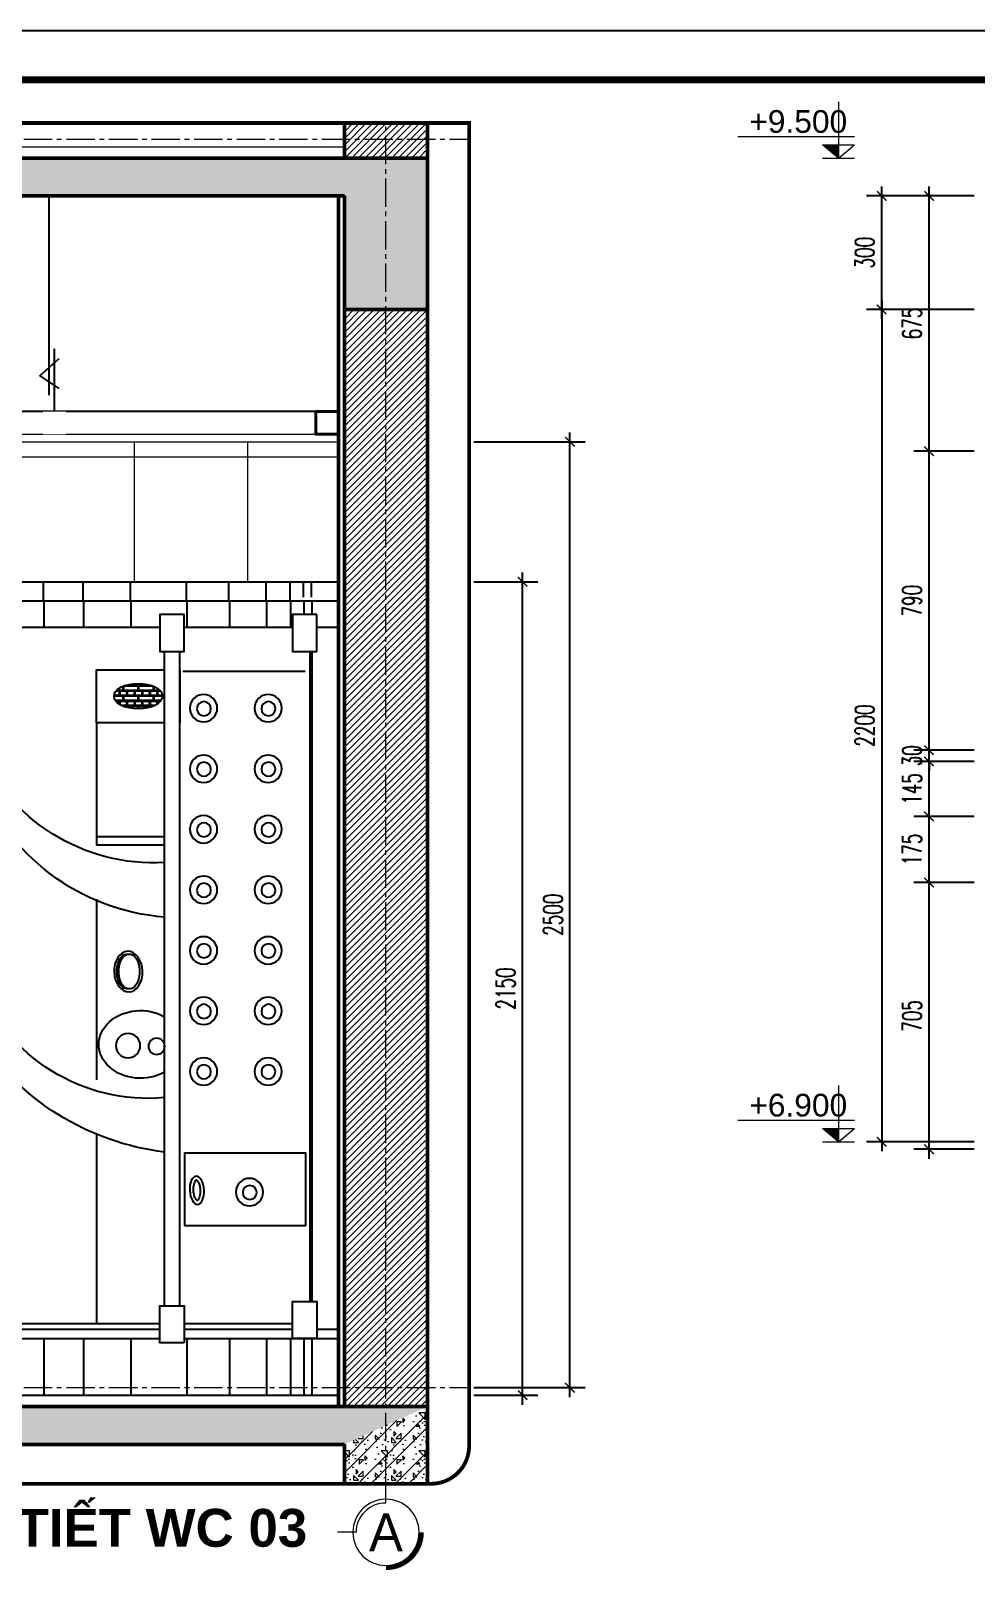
# Model space of a CAD drawing. Header units: millimetres. Extents: x -229618 to 2906, y -178063 to 96806.
# Drawn here: x -113003 to -110505, y -53072 to -49001 of the extents above; entities that cross this region are included whole.
import ezdxf
from ezdxf.enums import TextEntityAlignment as Align

# ---------------------------------------------------------------- set-up
doc = ezdxf.new("R2010")
doc.units = ezdxf.units.MM
doc.header["$LTSCALE"] = 200
doc.header["$MEASUREMENT"] = 0
doc.set_wipeout_variables(frame=1)
doc.header["$PDMODE"] = 3
doc.header["$PDSIZE"] = 50
doc.linetypes.add('CENTER2', pattern=[1.125, 0.75, -0.125, 0.125, -0.125])
doc.linetypes.add('DASHED2', pattern=[0.375, 0.25, -0.125])
doc.layers.get('0').update_dxf_attribs({"color": 95, "linetype": 'CONTINUOUS'})
doc.layers.get('DEFPOINTS').update_dxf_attribs({"linetype": 'CONTINUOUS'})
for name, color, linetype, lineweight in [('A-Wall', 1, 'CONTINUOUS', 50), ('cat', 1, 'CONTINUOUS', 40), ('hatch', 250, 'CONTINUOUS', 5), ('khuat', 8, 'DASHED2', 15), ('nho', 252, 'CONTINUOUS', 15), ('thay', 7, 'CONTINUOUS', 18), ('tim', 18, 'CENTER2', 9)]:
    doc.layers.add(name, color=color, linetype=linetype, lineweight=lineweight)
for name, color, linetype in [('DIM', 251, 'CONTINUOUS'), ('KHUNGTEN', 7, 'CONTINUOUS'), ('Net manh', 251, 'CONTINUOUS'), ('NOITHAT', 99, 'CONTINUOUS'), ('TEXT', 33, 'CONTINUOUS')]:
    doc.layers.add(name, color=color, linetype=linetype)
doc.layers.add('in', color=203, linetype='CONTINUOUS', lineweight=5, plot=False)
doc.styles.add('Aria H B iso', font='Vharialb_0.ttf')
doc.styles.add('Aria H iso', font='Vharial_0.ttf')
doc.styles.add('Arial N  iso', font='vnarialn_0.ttf')
doc.styles.add('dam', font='Vhavanb_0.ttf', dxfattribs={"width": 0.9, "height": 450})
doc.styles.add('Scale', font='vnsimli.shx', dxfattribs={"width": 0.65, "bigfont": 'bigfont.shx'})
doc.dimstyles.new('Scale', dxfattribs={"dimscale": 75, "dimtxt": 2, "dimasz": 1, "dimexe": 1.6, "dimexo": 0, "dimgap": 0.8, "dimtad": 1, "dimdec": 0, "dimzin": 0, "dimdsep": 46, "dimtxsty": 'Scale', "dimblk": 'ARCHTICK', "dimcen": 0.1, "dimdle": 1, "dimclrd": 256, "dimclre": 256, "dimclrt": 3, "dimadec": 0, "dimazin": 0, "dimtfac": 1, "dimtdec": 0, "dimtix": 1, "dimtmove": 2, "dimatfit": 3, "dimldrblk": 'ARCHTICK', "dimfxl": 0, "dimtolj": 1, "dimtzin": 0, "dimarcsym": 0})
pattern_1 = [(0, (83.29, 12.83), (0, 100), [0, -100]), (0, (12.65, 56.06), (0, 100), [0, -100]), (0, (15.78, 38.46), (0, 100), [0, -100]), (0, (51, 46.67), (0, 100), [0, -100]), (0, (32.02, 75.43), (0, 100), [0, -100]), (0, (26.93, 62.72), (0, 100), [0, -100]), (0, (35.94, 84.04), (0, 100), [0, -100]), (0, (22.04, 92.45), (0, 100), [0, -100]), (0, (41.22, 70.54), (0, 100), [0, -100]), (0, (9.13, 70.93), (0, 100), [0, -100]), (0, (73.12, 71.32), (0, 100), [0, -100]), (0, (87.6, 74.06), (0, 100), [0, -100]), (0, (80.16, 63.89), (0, 100), [0, -100]), (0, (82.32, 50.2), (0, 100), [0, -100]), (0, (56.29, 62.13), (0, 100), [0, -100]), (0, (55.51, 34.55), (0, 100), [0, -100]), (0, (55.51, 25.94), (0, 100), [0, -100]), (0, (8.15, 23.98), (0, 100), [0, -100]), (0, (47.68, 35.72), (0, 100), [0, -100]), (0, (48.07, 2.46), (0, 100), [0, -100]), (0, (37.31, 23.79), (0, 100), [0, -100]), (0, (38.09, 14), (0, 100), [0, -100]), (0, (25.17, 6.77), (0, 100), [0, -100]), (0, (31.83, 20.07), (0, 100), [0, -100]), (0, (27.13, 24.18), (0, 100), [0, -100]), (45, (79.99, 21.105), (0, 100.00003), [8, -133.4214]), (135, (85.65, 26.76), (-100.00003, 0), [8, -133.4214]), (270, (79.99, 32.42), (100, -2e-14), [11.3137, -88.6863]), (180, (76.52, 22.38), (-1e-14, -100), [12, -88]), (270, (64.52, 22.38), (100, -2e-14), [12, -88]), (45, (64.52, 10.38), (0, 100.00003), [16.9706, -124.4508]), (90, (39.51, 29.29), (-100, 6e-15), [16.8, -83.2]), (180, (39.51, 46.09), (-1e-14, -100), [16.8, -83.2]), (315, (22.714, 46.095), (100.00003, -2e-14), [23.7588, -117.6626]), (135, (25.28, 11.31), (-100.00003, 0), [7, -134.4214]), (225, (20.33, 16.26), (-1e-14, -100.00003), [7, -134.4214]), (0, (15.38, 11.31), (0, 100), [9.8995, -90.1005]), (0, (61.83, 78.92), (0, 100), [13.75, -86.25]), (90, (75.58, 78.92), (-100, 6e-15), [13.75, -86.25]), (225, (75.584, 92.67), (-1e-14, -100.00003), [19.4454, -121.9759]), (270, (50.27, 80.91), (100, -2e-14), [12.5, -87.5]), (0, (50.27, 68.41), (0, 100), [12.5, -87.5]), (135, (62.77, 68.41), (-100.00003, 0), [17.6777, -123.7437]), (45, (56.63, 84.76), (0, 100.00003), [8.5, -132.9214]), (135, (62.64, 90.77), (-100.00003, 0), [8.5, -132.9214]), (270, (56.63, 96.78), (100, -2e-14), [12.0208, -87.9792]), (135, (17.366, 77.56), (-100.00003, 0), [14.1421, -127.2792]), (0, (7.37, 77.56), (0, 100), [10, -90]), (270, (7.37, 87.56), (100, -2e-14), [10, -90]), (45, (0, 0), (-49.497475, 49.497475), []), (45, (35, 0), (-49.497475, 49.497475), [])]

# ---------------------------------------------------------------- blocks, each defined once
blk = doc.blocks.new('KhungA3')
at = {"layer": 'DEFPOINTS', "color": 8}
blk.add_lwpolyline([(-3.74, 3.81), (416.31, 3.81), (416.31, 300.81), (-3.74, 300.81)], close=True, dxfattribs=at)
at = {"layer": 'KHUNGTEN', "color": 4, "const_width": 0.724}
blk.add_lwpolyline([(7.54, 8.99), (411.13, 8.99), (411.13, 295.64), (7.54, 295.64)], close=True, dxfattribs=at)
blk = doc.blocks.new('BON TAM DUNG ROCA')
h = blk.add_hatch()
h.set_pattern_fill('AR-BRELM', color=250, scale=5, style=0)
h.set_pattern_definition([(0, (-3841.203, -12259.366), (0, 26.67), [38.125, -1.875]), (0, (-3841.203, -12248.116), (0, 26.67), [38.125, -1.875]), (0, (-3831.203, -12246.03), (0, 26.67), [18.125, -1.875]), (0, (-3831.203, -12234.78), (0, 26.67), [18.125, -1.875]), (90, (-3841.203, -12259.366), (-40, 2e-15), [11.25, -15.42]), (90, (-3843.08, -12259.366), (-40, 2e-15), [11.25, -15.42]), (90, (-3831.203, -12246.031), (-20, 1e-15), [11.25, -15.42]), (90, (-3833.078, -12246.031), (-20, 1e-15), [11.25, -15.42])])
edge = h.paths.add_edge_path()
edge.add_ellipse((42.1, 1847.8), major_axis=(64.7, 0), ratio=0.502943, start_angle=0, end_angle=360)
for p, q in [((487.5, 2150), (-487.5, 2150)), ((-487.5, 2100), (-487.5, 2150)), ((487.5, 2100), (487.5, 2150)), ((487.5, 2100), (-487.5, 2100)), ((-487.5, 0), (-487.5, 2100)), ((479.1, 2063.7), (479.1, 2100)), ((487.5, 2063.7), (496, 2063.7)), ((496, 1965.9), (496, 2063.7)), ((-429.8, 2030), (-487.5, 2030)), ((-79.5, 2030), (-365.2, 2030)), ((455, 2030), (-14.9, 2030)), ((-417.5, 247.7), (-417.5, 1965.9)), ((-412.5, 247.7), (-412.5, 1965.9)), ((-67.5, 236.7), (-67.5, 1965.9)), ((-27.5, 236.7), (-27.5, 1965.9)), ((467.5, 236.7), (467.5, 1965.9)), ((487.5, 0), (487.5, 1965.9)), ((487.5, 1965.9), (496, 1965.9)), ((-429.8, 175), (-487.5, 175)), ((-79.5, 175), (-365.2, 175)), ((455, 175), (-14.9, 175)), ((-79.5, 150), (-487.5, 150)), ((455, 150), (-14.9, 150)), ((487.5, 0), (-487.5, 0))]:
    blk.add_line(p, q)
at = {"color": 250}
for p, q in [((-415.7, 2109.6), (-415.7, 2146)), ((-394.6, 2109.6), (-394.6, 2146)), ((-359.5, 2100), (-359.5, 2146)), ((-296.2, 2100), (-296.2, 2146)), ((-197.7, 2100), (-197.7, 2146)), ((-85.2, 2100), (-85.2, 2146)), ((62.4, 2100), (62.4, 2146)), ((187.3, 2100), (187.3, 2146)), ((292.7, 2100), (292.7, 2146)), ((373.6, 2100), (373.6, 2146)), ((419.3, 2100), (419.3, 2146)), ((440.4, 2100), (440.4, 2146)), ((461.5, 2109.6), (461.5, 2146)), ((480.8, 2109.6), (480.8, 2146)), ((-417.5, 2063.7), (-417.5, 2100)), ((-396.4, 2063.7), (-396.4, 2100)), ((-361.2, 2030), (-361.2, 2100)), ((-298, 2030), (-298, 2100)), ((-199.5, 2030), (-199.5, 2100)), ((-87, 2030), (-87, 2100)), ((60.7, 2030), (60.7, 2100)), ((185.5, 2030), (185.5, 2100)), ((291, 2030), (291, 2100)), ((371.8, 2030), (371.8, 2100)), ((417.5, 2030), (417.5, 2100)), ((438.6, 2030), (438.6, 2100)), ((459.7, 2063.7), (459.7, 2100)), ((417.5, 1625.2), (417.5, 2030)), ((-399.4, 1912.5), (-75.4, 1912.5)), ((152.1, 1777.5), (152.1, 1455)), ((417.5, 998.4), (417.5, 1534.8)), ((152.1, 1310.8), (152.1, 833.9)), ((417.5, 190), (417.5, 883.5)), ((152.1, 689.7), (152.1, 190)), ((-79.5, 190), (-365.2, 190)), ((455, 190), (-14.9, 190)), ((-417.5, 0), (-417.5, 150)), ((-396.4, 0), (-396.4, 150)), ((-361.2, 0), (-361.2, 150)), ((-298, 0), (-298, 150)), ((-199.5, 0), (-199.5, 150)), ((-87, 0), (-87, 150)), ((60.7, 0), (60.7, 150)), ((185.5, 0), (185.5, 150)), ((291, 0), (291, 150)), ((371.8, 0), (371.8, 150)), ((417.5, 0), (417.5, 150)), ((438.6, 0), (438.6, 150)), ((459.7, 0), (459.7, 138.9)), ((479.1, 0), (479.1, 138.9))]:
    blk.add_line(p, q, dxfattribs=at)
for points in [[(-429.8, 2063.7), (-365.2, 2063.7), (-365.2, 1965.9), (-429.8, 1965.9)], [(-79.5, 2063.7), (-14.9, 2063.7), (-14.9, 1965.9), (-79.5, 1965.9)], [(-429.8, 150), (-365.2, 150), (-365.2, 247.7), (-429.8, 247.7)], [(-79.5, 138.9), (-14.9, 138.9), (-14.9, 236.7), (-79.5, 236.7)]]:
    blk.add_lwpolyline(points, close=True)
for points in [[(487.5, 1965.9), (455, 1965.9), (455, 2063.7), (487.5, 2063.7)], [(-67.5, 1917.5), (-67.9, 1917.5), (-67.9, 1777.5), (-67.5, 1777.5)], [(487.5, 236.7), (455, 236.7), (455, 138.9), (487.5, 138.9)]]:
    blk.add_lwpolyline(points)
for points in [[(-27.5, 1777.5), (152.1, 1777.5), (152.1, 1917.5), (-27.5, 1917.5)], [(-27.5, 1476), (152.1, 1476), (152.1, 1455), (-27.5, 1455)]]:
    blk.add_lwpolyline(points, dxfattribs=at)
blk.add_lwpolyline([(-399.9, 447.8), (-80.8, 447.8), (-80.8, 640.9), (-399.9, 640.9)], close=True, dxfattribs=at)
for centre, radius in [((-301.3, 1815.8), 36.2), ((-302, 1814.6), 18.6), ((-130.6, 1815.8), 36.2), ((-131.3, 1814.6), 18.6), ((-301.3, 1655.8), 36.2), ((-302, 1654.6), 18.6), ((-130.6, 1655.8), 36.2), ((-131.3, 1654.6), 18.6), ((-301.3, 1495.8), 36.2), ((-302, 1494.6), 18.6), ((-130.6, 1495.8), 36.2), ((-131.3, 1494.6), 18.6), ((-301.3, 1335.8), 36.2), ((-302, 1334.6), 18.6), ((-130.6, 1335.8), 36.2), ((-131.3, 1334.6), 18.6), ((-301.3, 1175.8), 36.2), ((-302, 1174.6), 18.6), ((-130.6, 1175.8), 36.2), ((-131.3, 1174.6), 18.6), ((-301.3, 1015.8), 36.2), ((-302, 1014.6), 18.6), ((-130.6, 1015.8), 36.2), ((-131.3, 1014.6), 18.6), ((-6.3, 922.1), 21.5), ((69.1, 923.9), 32.3), ((-301.3, 855.8), 36.2), ((-302, 854.6), 18.6), ((-130.6, 855.8), 36.2), ((-131.3, 854.6), 18.6), ((-251.9, 537), 36.2), ((-252.6, 535.8), 18.6)]:
    blk.add_circle(centre, radius, dxfattribs=at)
for centre, radius, start, end in [((0.6, 1914.5), 507.4, 266.8292, 336.9504), ((-71.7, 1837), 575, 274.4098, 339.67), ((16.6, 1267.7), 483, 264.7639, 339.0157), ((-112.2, 1330.4), 693, 277.0166, 326.763)]:
    blk.add_arc(centre, radius, start, end, dxfattribs=at)
for centre, major_axis, ratio in [((42.1, 1847.8), (64.7, 0), 0.502943), ((-112.8, 541.7), (-2, -37.3), 0.506167)]:
    blk.add_ellipse(centre, major_axis=major_axis, ratio=ratio, dxfattribs=at)
blk.add_ellipse((68.3, 1119.6), major_axis=(-2.1, -53.7), ratio=0.697562)
for centre, major_axis, ratio, start_param, end_param in [((65.4, 1120), (0, -46.1), 0.580077, 3.113668, 6.311109), ((66.9, 1120), (0, -46.1), 0.580077, 6.255261, 9.452702), ((72, 1120), (0, -46.1), 0.580077, 6.186034, 9.521929), ((35.9, 927.2), (110.5, 0), 0.809195, 4.101336, 8.465035)]:
    blk.add_ellipse(centre, major_axis=major_axis, ratio=ratio, start_param=start_param, end_param=end_param, dxfattribs=at)
for points, knots in [([(-111.3, 568.9), (-111.4, 568.9), (-111.5, 568.9), (-111.9, 568.7), (-112.1, 568.5), (-112.7, 568), (-113.1, 567.7), (-113.8, 567), (-114.2, 566.5), (-115.3, 565), (-116.1, 563.8), (-117.4, 561.1), (-118.1, 559.6), (-119.3, 556.1), (-119.8, 554.3), (-120.7, 550.4), (-121.1, 548.3), (-121.7, 543.3), (-121.8, 540.4), (-121.7, 534.5), (-121.4, 531.7), (-120.5, 526.4), (-119.9, 524), (-118.6, 520.5), (-118, 519.3), (-116.9, 517.2), (-116.3, 516.4), (-115.4, 515.3), (-115.1, 515), (-114.6, 514.6), (-114.4, 514.5), (-114.2, 514.4), (-114.2, 514.4), (-114.2, 514.4)], [3.322341, 3.322341, 3.322341, 3.322341, 3.440169, 3.440169, 3.557996, 3.557996, 3.675824, 3.675824, 3.793651, 3.793651, 3.991273, 3.991273, 4.188894, 4.188894, 4.386515, 4.386515, 4.584137, 4.584137, 4.858125, 4.858125, 5.132113, 5.132113, 5.406101, 5.406101, 5.598741, 5.598741, 5.791381, 5.791381, 5.934026, 5.934026, 6.076672, 6.076672, 6.102437, 6.102437, 6.102437, 6.102437]), ([(-114.2, 514.4), (-114.2, 514.4), (-114, 514.5), (-113.7, 514.7), (-113.4, 514.8), (-112.8, 515.3), (-112.5, 515.6), (-111.7, 516.4), (-111.3, 516.8), (-110.2, 518.3), (-109.5, 519.5), (-108.1, 522.2), (-107.5, 523.8), (-106.3, 527.2), (-105.7, 529), (-104.9, 532.9), (-104.5, 535), (-103.9, 540), (-103.8, 543), (-103.9, 548.8), (-104.2, 551.6), (-105.1, 556.9), (-105.7, 559.3), (-106.9, 562.8), (-107.5, 564), (-108.7, 566.1), (-109.3, 567), (-110.1, 568), (-110.5, 568.3), (-111, 568.8), (-111.2, 568.9), (-111.3, 568.9), (-111.3, 568.9), (-111.3, 568.9)], [0.180749, 0.180749, 0.180749, 0.180749, 0.298576, 0.298576, 0.416404, 0.416404, 0.534231, 0.534231, 0.652058, 0.652058, 0.84968, 0.84968, 1.047301, 1.047301, 1.244923, 1.244923, 1.442544, 1.442544, 1.716532, 1.716532, 1.99052, 1.99052, 2.264508, 2.264508, 2.457148, 2.457148, 2.649788, 2.649788, 2.792434, 2.792434, 2.93508, 2.93508, 2.960844, 2.960844, 2.960844, 2.960844])]:
    blk.add_open_spline(points, degree=3, knots=knots, dxfattribs=at)
blk = doc.blocks.new('A$C0DF06DEF')
blk.add_line((25.7, 40), (25.7, 150.8))
blk.add_lwpolyline([(33.2, 133), (0, 102.8), (33.2, 80.4)])
blk.add_wipeout([(45.7, 0), (5.7, 0), (5.7, 40), (45.7, 40)]).dxf.layer = 'cat'
blk = doc.blocks.new('_ArchTick')
at = {"color": 0, "linetype": 'ByBlock', "const_width": 0.15}
blk.add_lwpolyline([(-0.5, -0.5), (0.5, 0.5)], dxfattribs=at)
blk = doc.blocks.new('*D1219')
at = {"layer": 'DEFPOINTS', "color": 0}
for p in [(-111831.7, -50456.9), (-111703.2, -50456.9), (-111831.7, -52606.9)]:
    blk.add_point(p, dxfattribs=at)
at = {"layer": 'DIM', "lineweight": -2}
for p, q in [((-111703.2, -52631.9), (-111703.2, -50431.9)), ((-111831.7, -50456.9), (-111663.2, -50456.9)), ((-111831.7, -52606.9), (-111663.2, -52606.9))]:
    blk.add_line(p, q, dxfattribs=at)
at = {"layer": 'DIM', "lineweight": -2, "xscale": 25, "yscale": 25, "zscale": 25}
for p, rotation in [((-111703.2, -50456.9), 90), ((-111703.2, -52606.9), 270)]:
    blk.add_blockref('_ArchTick', p, dxfattribs=dict(at, rotation=rotation))
at = {"layer": 'DIM', "color": 3, "insert": (-111748.2, -51531.9), "char_height": 50, "attachment_point": 5, "rotation": 90, "style": 'Scale'}
blk.add_mtext('\\A1;2150', dxfattribs=at)
blk = doc.blocks.new('*D1220')
at = {"layer": 'DEFPOINTS', "color": 0}
for p in [(-111831.7, -50086.9), (-111578.2, -50086.9), (-111831.7, -52586.9)]:
    blk.add_point(p, dxfattribs=at)
at = {"layer": 'DIM', "lineweight": -2}
for p, q in [((-111578.2, -52611.9), (-111578.2, -50061.9)), ((-111831.7, -50086.9), (-111538.2, -50086.9)), ((-111831.7, -52586.9), (-111538.2, -52586.9))]:
    blk.add_line(p, q, dxfattribs=at)
at = {"layer": 'DIM', "lineweight": -2, "xscale": 25, "yscale": 25, "zscale": 25}
for p, rotation in [((-111578.2, -50086.9), 90), ((-111578.2, -52586.9), 270)]:
    blk.add_blockref('_ArchTick', p, dxfattribs=dict(at, rotation=rotation))
at = {"layer": 'DIM', "color": 3, "insert": (-111623.2, -51336.9), "char_height": 50, "attachment_point": 5, "rotation": 90, "style": 'Scale'}
blk.add_mtext('\\A1;2500', dxfattribs=at)
blk = doc.blocks.new('*D1250')
at = {"layer": 'DEFPOINTS', "color": 0}
for p in [(-110629.2, -51251.9), (-110510, -51251.9), (-110510, -51956.9)]:
    blk.add_point(p, dxfattribs=at)
at = {"layer": 'DIM', "lineweight": -2}
for p, q in [((-110510, -51251.9), (-110669.2, -51251.9)), ((-110629.2, -51981.9), (-110629.2, -51226.9)), ((-110510, -51956.9), (-110669.2, -51956.9))]:
    blk.add_line(p, q, dxfattribs=at)
at = {"layer": 'DIM', "lineweight": -2, "xscale": 25, "yscale": 25, "zscale": 25}
for p, rotation in [((-110629.2, -51251.9), 90), ((-110629.2, -51956.9), 270)]:
    blk.add_blockref('_ArchTick', p, dxfattribs=dict(at, rotation=rotation))
at = {"layer": 'DIM', "color": 3, "insert": (-110674.2, -51604.4), "char_height": 50, "attachment_point": 5, "rotation": 90, "style": 'Scale'}
blk.add_mtext('\\A1;705', dxfattribs=at)
blk = doc.blocks.new('*D1251')
at = {"layer": 'DEFPOINTS', "color": 0}
for p in [(-110629.2, -51076.9), (-110510, -51076.9), (-110510, -51251.9)]:
    blk.add_point(p, dxfattribs=at)
at = {"layer": 'DIM', "lineweight": -2}
for p, q in [((-110629.2, -51276.9), (-110629.2, -51051.9)), ((-110510, -51076.9), (-110669.2, -51076.9)), ((-110510, -51251.9), (-110669.2, -51251.9))]:
    blk.add_line(p, q, dxfattribs=at)
at = {"layer": 'DIM', "lineweight": -2, "xscale": 25, "yscale": 25, "zscale": 25}
for p, rotation in [((-110629.2, -51076.9), 90), ((-110629.2, -51251.9), 270)]:
    blk.add_blockref('_ArchTick', p, dxfattribs=dict(at, rotation=rotation))
at = {"layer": 'DIM', "color": 3, "insert": (-110674.2, -51164.4), "char_height": 50, "attachment_point": 5, "rotation": 90, "style": 'Scale'}
blk.add_mtext('\\A1;175', dxfattribs=at)
blk = doc.blocks.new('*D1252')
at = {"layer": 'DEFPOINTS', "color": 0}
for p in [(-110629.2, -50931.9), (-110510, -50931.9), (-110510, -51076.9)]:
    blk.add_point(p, dxfattribs=at)
at = {"layer": 'DIM', "lineweight": -2}
for p, q in [((-110510, -50931.9), (-110669.2, -50931.9)), ((-110629.2, -51101.9), (-110629.2, -50906.9)), ((-110510, -51076.9), (-110669.2, -51076.9))]:
    blk.add_line(p, q, dxfattribs=at)
at = {"layer": 'DIM', "lineweight": -2, "xscale": 25, "yscale": 25, "zscale": 25}
for p, rotation in [((-110629.2, -50931.9), 90), ((-110629.2, -51076.9), 270)]:
    blk.add_blockref('_ArchTick', p, dxfattribs=dict(at, rotation=rotation))
at = {"layer": 'DIM', "color": 3, "insert": (-110674.2, -51004.4), "char_height": 50, "attachment_point": 5, "rotation": 90, "style": 'Scale'}
blk.add_mtext('\\A1;145', dxfattribs=at)
blk = doc.blocks.new('*D1253')
at = {"layer": 'DEFPOINTS', "color": 0}
for p in [(-110629.2, -50901.9), (-110510, -50901.9), (-110510, -50931.9)]:
    blk.add_point(p, dxfattribs=at)
at = {"layer": 'DIM', "lineweight": -2}
for p, q in [((-110629.2, -50901.9), (-110629.2, -50876.9)), ((-110510, -50901.9), (-110669.2, -50901.9)), ((-110510, -50931.9), (-110669.2, -50931.9)), ((-110629.2, -50931.9), (-110629.2, -50901.9)), ((-110629.2, -50931.9), (-110629.2, -50956.9))]:
    blk.add_line(p, q, dxfattribs=at)
at = {"layer": 'DIM', "lineweight": -2, "xscale": 25, "yscale": 25, "zscale": 25}
for p, rotation in [((-110629.2, -50901.9), 270), ((-110629.2, -50931.9), 90)]:
    blk.add_blockref('_ArchTick', p, dxfattribs=dict(at, rotation=rotation))
at = {"layer": 'DIM', "color": 3, "insert": (-110674.2, -50916.9), "char_height": 50, "attachment_point": 5, "rotation": 90, "style": 'Scale'}
blk.add_mtext('\\A1;30', dxfattribs=at)
blk = doc.blocks.new('*D1254')
at = {"layer": 'DEFPOINTS', "color": 0}
for p in [(-110629.2, -50111.7), (-110510, -50111.7), (-110510, -50901.9)]:
    blk.add_point(p, dxfattribs=at)
at = {"layer": 'DIM', "lineweight": -2}
for p, q in [((-110510, -50111.7), (-110669.2, -50111.7)), ((-110629.2, -50926.9), (-110629.2, -50086.7)), ((-110510, -50901.9), (-110669.2, -50901.9))]:
    blk.add_line(p, q, dxfattribs=at)
at = {"layer": 'DIM', "lineweight": -2, "xscale": 25, "yscale": 25, "zscale": 25}
for p, rotation in [((-110629.2, -50111.7), 90), ((-110629.2, -50901.9), 270)]:
    blk.add_blockref('_ArchTick', p, dxfattribs=dict(at, rotation=rotation))
at = {"layer": 'DIM', "color": 3, "insert": (-110674.2, -50506.8), "char_height": 50, "attachment_point": 5, "rotation": 90, "style": 'Scale'}
blk.add_mtext('\\A1;790', dxfattribs=at)
blk = doc.blocks.new('*D1255')
at = {"layer": 'DEFPOINTS', "color": 0}
for p in [(-110629.2, -49436.9), (-110510, -49436.9), (-110510, -50111.7)]:
    blk.add_point(p, dxfattribs=at)
at = {"layer": 'DIM', "lineweight": -2}
for p, q in [((-110629.2, -50136.7), (-110629.2, -49411.9)), ((-110510, -49436.9), (-110669.2, -49436.9)), ((-110510, -50111.7), (-110669.2, -50111.7))]:
    blk.add_line(p, q, dxfattribs=at)
at = {"layer": 'DIM', "lineweight": -2, "xscale": 25, "yscale": 25, "zscale": 25}
for p, rotation in [((-110629.2, -49436.9), 90), ((-110629.2, -50111.7), 270)]:
    blk.add_blockref('_ArchTick', p, dxfattribs=dict(at, rotation=rotation))
at = {"layer": 'DIM', "color": 3, "insert": (-110674.2, -49774.3), "char_height": 50, "attachment_point": 5, "rotation": 90, "style": 'Scale'}
blk.add_mtext('\\A1;675', dxfattribs=at)
blk = doc.blocks.new('*D1256')
at = {"layer": 'DEFPOINTS', "color": 0}
for p in [(-110510, -49736.9), (-110754.2, -51936.9), (-110510, -51936.9)]:
    blk.add_point(p, dxfattribs=at)
at = {"layer": 'DIM', "lineweight": -2}
for p, q in [((-110754.2, -49711.9), (-110754.2, -51961.9)), ((-110510, -49736.9), (-110794.2, -49736.9)), ((-110510, -51936.9), (-110794.2, -51936.9))]:
    blk.add_line(p, q, dxfattribs=at)
at = {"layer": 'DIM', "lineweight": -2, "xscale": 25, "yscale": 25, "zscale": 25}
for p, rotation in [((-110754.2, -49736.9), 90), ((-110754.2, -51936.9), 270)]:
    blk.add_blockref('_ArchTick', p, dxfattribs=dict(at, rotation=rotation))
at = {"layer": 'DIM', "color": 3, "insert": (-110799.2, -50836.9), "char_height": 50, "attachment_point": 5, "rotation": 90, "style": 'Scale'}
blk.add_mtext('\\A1;2200', dxfattribs=at)
blk = doc.blocks.new('*D1257')
at = {"layer": 'DEFPOINTS', "color": 0}
for p in [(-110754.2, -49436.9), (-110510, -49436.9), (-110510, -49736.9)]:
    blk.add_point(p, dxfattribs=at)
at = {"layer": 'DIM', "lineweight": -2}
for p, q in [((-110754.2, -49761.9), (-110754.2, -49411.9)), ((-110510, -49436.9), (-110794.2, -49436.9)), ((-110510, -49736.9), (-110794.2, -49736.9))]:
    blk.add_line(p, q, dxfattribs=at)
at = {"layer": 'DIM', "lineweight": -2, "xscale": 25, "yscale": 25, "zscale": 25}
for p, rotation in [((-110754.2, -49436.9), 90), ((-110754.2, -49736.9), 270)]:
    blk.add_blockref('_ArchTick', p, dxfattribs=dict(at, rotation=rotation))
at = {"layer": 'DIM', "color": 3, "insert": (-110799.2, -49586.9), "char_height": 50, "attachment_point": 5, "rotation": 90, "style": 'Scale'}
blk.add_mtext('\\A1;300', dxfattribs=at)
blk = doc.blocks.new('cao do')
at = {"layer": 'thay'}
for p, q in [((0, 445), (0, 0)), ((798, 170), (-128, 170)), ((0, 0), (-128, 106)), ((128, 106), (-128, 106)), ((0, 0), (128, 106))]:
    blk.add_line(p, q, dxfattribs=at)
at = {"layer": 'thay', "ltscale": 600}
blk.add_line((128, 0), (-128, 0), dxfattribs=at)
at = {"layer": 'thay', "color": 150, "ltscale": 600}
blk.add_solid([(0, 0), (0, 106), (128, 106)], dxfattribs=at)
at = {"layer": 'TEXT', "style": 'Arial N  iso'}
blk.add_attdef('%%P0.000', text='', height=200, dxfattribs=at).set_placement((70, 290), align=Align.MIDDLE_LEFT)
blk = doc.blocks.new('*U406')
at = {"layer": 'thay', "ltscale": 600}
for p, q in [((313, -513), (513, -513)), ((0, -826), (0, -1026))]:
    blk.add_line(p, q, dxfattribs=at)
at = {"layer": 'thay', "ltscale": 600, "const_width": 50}
blk.add_lwpolyline([(-375, -513, -0.414214), (0, -138, -0.414214)], format="xyb", dxfattribs=at)
at = {"layer": 'thay', "ltscale": 600}
blk.add_circle((0, -513), 350, dxfattribs=at)
blk.add_arc((0, -513), 313, 270, 0, dxfattribs=at)
at = {"layer": 'TEXT', "linetype": 'Continuous', "style": 'Aria H iso'}
blk.add_attdef('A', text='', height=350, dxfattribs=at).set_placement((0, -671), align=Align.CENTER)

msp = doc.modelspace()

# ---------------------------------------------------------------- hatches: boundary and pattern name
at = {"layer": 'hatch', "linetype": 'Continuous'}
h = msp.add_hatch(dxfattribs=at)
h.set_pattern_fill('ANSI31', color=256, scale=100, style=0)
h.set_pattern_definition([(45, (9238.146, 4528.038), (-8.8388348, 8.8388348), [])])
h.paths.add_polyline_path([(-112174.3, -49244.1), (-111954.3, -49244.1), (-111954.3, -49336.9), (-112174.3, -49336.9)])
h.paths.add_polyline_path([(-112174.3, -49736.9), (-111954.3, -49736.9), (-111954.3, -50086.9), (-112174.3, -50086.9)])
h.paths.add_polyline_path([(-111954.3, -52636.9), (-112174.3, -52636.9), (-112174.3, -50086.9), (-111954.3, -50086.9)])
at = {"layer": 'hatch'}
h = msp.add_hatch(dxfattribs=at)
h.set_pattern_fill('BT', color=256, scale=100, style=0)
h.set_pattern_definition(pattern_1)
h.paths.add_polyline_path([(-112174.3, -49436.9), (-111954.3, -49336.9), (-111954.3, -49736.9), (-112174.3, -49736.9)])
edge = h.paths.add_edge_path()
edge.add_line((-114821.3, -49436.9), (-114821.3, -49344.1))
edge.add_arc((-114721.3, -49344.1), 100, 175.8602, 180, ccw=False)
edge.add_line((-114821, -49336.9), (-111954.3, -49336.9))
edge.add_line((-111954.3, -49336.9), (-112174.3, -49436.9))
edge.add_line((-112174.3, -49436.9), (-114821.3, -49436.9))
h = msp.add_hatch(dxfattribs=at)
h.set_pattern_fill('_USER', color=256, scale=300, angle=90, style=0, pattern_type=0)
h.set_pattern_definition([(90, (-114529.26, -51806.86), (300, 2e-14), [])])
h.paths.add_polyline_path([(-114609.3, -50521.9), (-114609.3, -50441.9), (-114609.3, -50386.9), (-114609.3, -50086.9), (-112189.3, -50086.9), (-112189.3, -50456.9), (-113164.3, -50456.9), (-113164.3, -50506.9), (-113155.8, -50506.9), (-113155.8, -50543.2), (-113164.3, -50543.2), (-113172.8, -50543.2), (-113172.8, -50640.9), (-113164.3, -50640.9), (-113164.3, -51726.9), (-114609.3, -51726.9)])
h.paths.add_polyline_path([(-114609.3, -51806.9), (-113164.3, -51806.9), (-113164.3, -52606.9), (-114609.3, -52606.9), (-114609.3, -52586.9), (-114609.3, -52506.9)])
h = msp.add_hatch(dxfattribs=at)
h.set_pattern_fill('_USER', color=256, scale=400, style=0, pattern_type=0)
h.set_pattern_definition([(180, (-114529.26, -51726.86), (0, 400), [])])
h.paths.add_polyline_path([(-114529.3, -51726.9), (-114529.3, -50086.9), (-112189.3, -50086.9), (-112189.3, -50456.9), (-113164.3, -50456.9), (-113164.3, -50506.9), (-113155.8, -50506.9), (-113155.8, -50543.2), (-113172.8, -50543.2), (-113172.8, -50640.9), (-113164.3, -50640.9), (-113164.3, -51726.9)])
h = msp.add_hatch(dxfattribs=at)
h.set_pattern_fill('BT', color=256, scale=100, style=0)
h.set_pattern_definition(pattern_1)
h.paths.add_polyline_path([(-114821.3, -52736.9), (-114821.3, -52636.9), (-111954.3, -52636.9), (-112174.3, -52736.9)])
h = msp.add_hatch(dxfattribs=at)
h.set_pattern_fill('BT', color=256, scale=100, style=0)
h.set_pattern_definition(pattern_1)
h.paths.add_polyline_path([(-111954.3, -52840.9), (-112174.3, -52840.9), (-112174.3, -52736.9), (-111954.3, -52636.9)], flags=0)

# ---------------------------------------------------------------- linework, layer by layer
at = {"layer": 'A-Wall', "lineweight": 50}
for p, q in [((-112174.3, -49336.9), (-112174.3, -49244.1)), ((-111954.3, -49244.1), (-111954.3, -49736.9)), ((-114821.3, -49336.9), (-111954.3, -49336.9)), ((-111954.3, -49336.9), (-112174.3, -49336.9)), ((-112174.3, -49436.9), (-114821.3, -49436.9)), ((-112174.3, -49736.9), (-112174.3, -49436.9)), ((-112174.3, -52636.9), (-112174.3, -49736.9)), ((-111954.3, -49736.9), (-111954.3, -52636.9)), ((-114821.3, -52636.9), (-111954.3, -52636.9)), ((-111954.3, -52636.9), (-112174.3, -52636.9)), ((-111954.3, -52636.9), (-111954.3, -52840.9)), ((-112174.3, -52736.9), (-114821.3, -52736.9)), ((-112174.3, -52840.9), (-112174.3, -52736.9))]:
    msp.add_line(p, q, dxfattribs=at)
at = {"layer": 'cat', "lineweight": 50}
msp.add_line((-112174.3, -49736.9), (-111954.3, -49736.9), dxfattribs=at)
at = {"layer": 'cat', "linetype": 'Continuous'}
msp.add_lwpolyline([(-112249.3, -50006.9), (-112189.3, -50006.9), (-112189.3, -50066.9), (-112249.3, -50066.9)], close=True, dxfattribs=at)
at = {"layer": 'in'}
msp.add_lwpolyline([(-115925.5, -49000.5), (-105424.4, -49000.5), (-105424.4, -56425.5), (-115925.5, -56425.5)], close=True, dxfattribs=at)
at = {"layer": 'khuat', "color": 5, "const_width": 10}
msp.add_lwpolyline([(-111844.5, -52740.9), (-111844.5, -49244.1), (-114721.3, -49244.1, 0.414214), (-114821.3, -49344.1), (-114821.3, -52840.9), (-111944.5, -52840.9, 0.414214)], format="xyb", close=True, dxfattribs=at)
at = {"layer": 'Net manh'}
for p, q in [((-112954.1, -49963.8), (-112954.1, -49436.9)), ((-112189.3, -50006.9), (-114529.3, -50006.9))]:
    msp.add_line(p, q, dxfattribs=at)
at = {"layer": 'nho', "lineweight": 50}
msp.add_line((-112189.3, -52636.9), (-112189.3, -49436.9), dxfattribs=at)
at = {"layer": 'thay', "linetype": 'Continuous'}
for p, q in [((-114529.3, -50066.9), (-112189.3, -50066.9)), ((-114529.3, -50086.9), (-112189.3, -50086.9)), ((-112189.3, -52606.9), (-114529.3, -52606.9))]:
    msp.add_line(p, q, dxfattribs=at)
at = {"layer": 'thay'}
msp.add_lwpolyline([(-114803.3, -49286.9), (-114529.3, -49286.9), (-114529.3, -49306.9), (-112174.3, -49306.9)], dxfattribs=at)
at = {"layer": 'tim', "ltscale": 0.5}
for p, q in [((-112064.3, -52840.9), (-112064.3, -49244.1)), ((-114821.3, -49286.9), (-111844.5, -49286.9)), ((-114821.3, -52586.9), (-111844.5, -52586.9))]:
    msp.add_line(p, q, dxfattribs=at)

# ---------------------------------------------------------------- block references
at = {"layer": 'DIM', "linetype": 'Continuous'}
ref = msp.add_blockref('cao do', (-110868.4, -49336.9), dxfattribs=dict(at, xscale=-0.3333333333139308, yscale=0.3333333333139308, zscale=0.3333333333333333))
ref.add_attrib('%%P0.000', '+9.500', dxfattribs={"layer": 'TEXT', "height": 60, "style": 'Arial N  iso'}).set_placement((-111104.1, -49240.2), align=Align.MIDDLE_LEFT)
ref = msp.add_blockref('cao do', (-110868.4, -51936.9), dxfattribs=dict(at, xscale=-0.3333333333139308, yscale=0.3333333333139308, zscale=0.3333333333333333))
ref.add_attrib('%%P0.000', '+6.900', dxfattribs={"layer": 'TEXT', "height": 60, "style": 'Arial N  iso'}).set_placement((-111104.1, -51840.2), align=Align.MIDDLE_LEFT)
at = {"layer": 'DIM', "xscale": -0.25, "yscale": 0.25, "zscale": 0.25, "rotation": 270}
msp.add_blockref('*U406', (-111936, -52969.2), dxfattribs=at)
at = {"layer": 'NOITHAT', "linetype": 'ByBlock', "xscale": -1}
msp.add_blockref('BON TAM DUNG ROCA', (-112676.8, -52606.9), dxfattribs=at)
at = {"layer": 'thay', "xscale": 25, "yscale": 25, "zscale": 25.00000000000003}
msp.add_blockref('KhungA3', (-115832, -56520.9), dxfattribs=at)

# ---------------------------------------------------------------- texts
at = {"layer": 'TEXT', "style": 'Aria H B iso'}
msp.add_text('mÆt c¾t a-a chi tiÕt wc 03', height=100, dxfattribs=at).set_placement((-113273.4, -53007.4), align=Align.CENTER)
at = {"layer": 'TEXT', "linetype": 'Continuous', "style": 'dam'}
msp.add_text('a', height=100, dxfattribs=at).set_placement((-112064.3, -52969.2), align=Align.MIDDLE)

# ---------------------------------------------------------------- dimensions: what is measured, and where the dimension line sits
at = {"layer": 'DIM'}
for base, p1, p2, picture, middle in [((-110754.2, -49436.9), (-110510, -49736.9), (-110510, -49436.9), '*D1257', (-110799.2, -49586.9)), ((-110629.2, -49436.9), (-110510, -50111.7), (-110510, -49436.9), '*D1255', (-110674.2, -49774.3)), ((-110754.2, -51936.9), (-110510, -49736.9), (-110510, -51936.9), '*D1256', (-110799.2, -50836.9)), ((-111578.2, -50086.9), (-111831.7, -52586.9), (-111831.7, -50086.9), '*D1220', (-111623.2, -51336.9)), ((-110629.2, -50111.7), (-110510, -50901.9), (-110510, -50111.7), '*D1254', (-110674.2, -50506.8)), ((-111703.2, -50456.9), (-111831.7, -52606.9), (-111831.7, -50456.9), '*D1219', (-111748.2, -51531.9)), ((-110629.2, -50901.9), (-110510, -50931.9), (-110510, -50901.9), '*D1253', (-110674.2, -50916.9)), ((-110629.2, -50931.9), (-110510, -51076.9), (-110510, -50931.9), '*D1252', (-110674.2, -51004.4)), ((-110629.2, -51076.9), (-110510, -51251.9), (-110510, -51076.9), '*D1251', (-110674.2, -51164.4)), ((-110629.2, -51251.9), (-110510, -51956.9), (-110510, -51251.9), '*D1250', (-110674.2, -51604.4))]:
    dim = msp.add_linear_dim(base=base, p1=p1, p2=p2, angle=90, dimstyle='Scale', override={"dimscale": 25}, dxfattribs=at)
    dim.commit()
    dim.dimension.update_dxf_attribs({"geometry": picture, "text_midpoint": middle})

# ---------------------------------------------------------------- next in the draw order: block references
at = {"layer": 'Net manh', "xscale": 1.5, "yscale": 1.5, "zscale": 1.5}
msp.add_blockref('A$C0DF06DEF', (-112978.8, -50066.9), dxfattribs=at)

doc.saveas('drawing.dxf')
